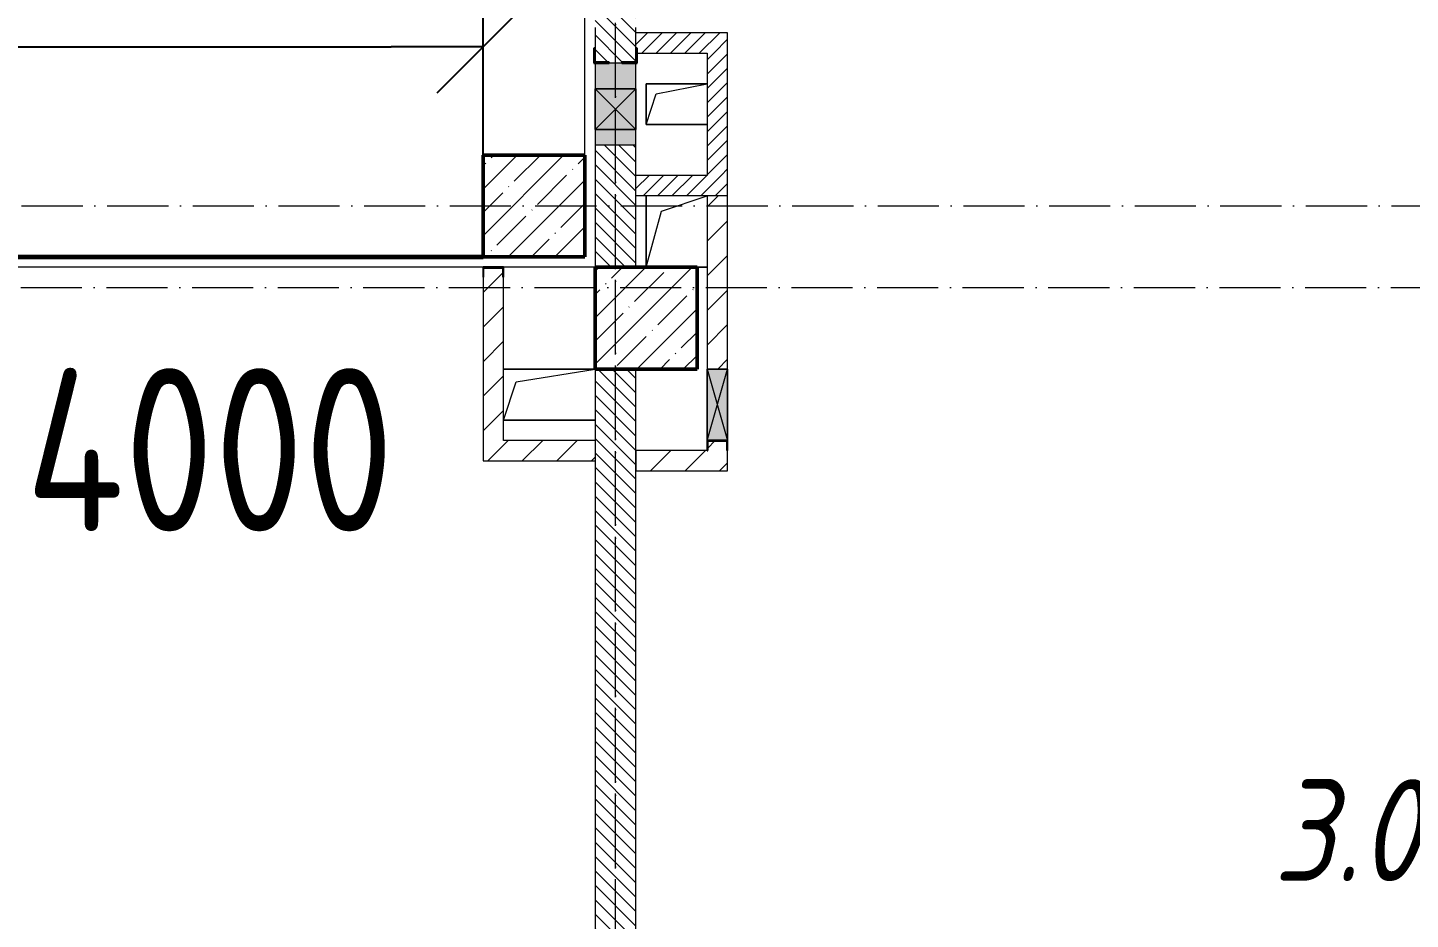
# Model space of a CAD drawing. Header units: millimetres. Extents: x 2294 to 908349, y -83289 to 219220.
# Drawn here: x 256049 to 262834, y 45756 to 50131 of the extents above; entities that cross this region are included whole.
import ezdxf

# ---------------------------------------------------------------- set-up
doc = ezdxf.new("R2010")
doc.units = ezdxf.units.MM
doc.linetypes.add('50_200_ШТРИХ_1Т_ш5_п1_п1_', pattern=[700, 500, -100, 0, -100])
for name, color, linetype, lineweight in [('A-DETL-GENF-OTLN', 7, 'Continuous', 9), ('A-FLOR-____-OTLN', 7, 'Continuous', 9), ('A-GENM-____-MCUT', 7, 'Continuous', 25), ('A-GENM-____-OTLN', 7, 'Continuous', 9), ('A-GENM-____-OTLN-1', 7, 'Continuous', 25), ('A-GLAZ-____-OTLN', 7, 'Continuous', 9), ('A-WALL-____-MCUT', 7, 'Continuous', 13), ('A-WALL-____-MCUT-3', 7, 'Continuous', 9), ('A-WALL-____-PATT-1', 7, 'Continuous', 9), ('A-WALL-FNSH-MCUT-1', 7, 'Continuous', 9), ('S-COLS-____-MCUT', 7, 'Continuous', 50), ('S-COLS-____-OTLN', 7, 'Continuous', 9), ('S-GRID-____-OTLN-1', 7, '50_200_ШТРИХ_1Т_ш5_п1_п1_', 9), ('Марки помещений', 7, 'Continuous', 9)]:
    doc.layers.add(name, color=color, linetype=linetype, lineweight=lineweight)
doc.styles.add('ISOCPEUR_I_2', font='isocpeui.ttf', dxfattribs={"width": 0.85, "height": 2.3})
doc.styles.get("Standard").update_dxf_attribs({"font": 'arial.ttf'})
doc.styles.add('СПДС', font='isocpeur.ttf', dxfattribs={"width": 0.9})
doc.dimstyles.new('Размера А3', dxfattribs={"dimtxt": 800, "dimasz": 450, "dimexe": 350, "dimexo": 100, "dimgap": 200, "dimtad": 1, "dimdec": 0, "dimrnd": 10, "dimzin": 0, "dimdsep": 46, "dimtxsty": 'СПДС', "dimblk": 'ARROWHEAD_6', "dimcen": 1, "dimclrd": 5, "dimclre": 5, "dimclrt": 5, "dimazin": 0, "dimtfac": 1, "dimtdec": 0, "dimtmove": 2, "dimatfit": 3, "dimfxl": 1, "dimtolj": 1, "dimtzin": 0, "dimarcsym": 0})
pattern_1 = [(135, (165583.507, 6025.276), (-35.35534, -35.35534), [])]
pattern_2 = [(45, (-93500, -42681.04), (-114.04925, 114.04925), []), (45, (-93385.95, -42681.04), (-114.04925, 114.04925), [201.613, -40.323, 3.353, -36.97])]
pattern_3 = [(45, (-92950, -43231.04), (-114.04925, 114.04925), []), (45, (-92835.95, -43231.04), (-114.04925, 114.04925), [201.613, -40.323, 3.353, -36.97])]
pattern_4 = [(45, (165583.507, 6025.276), (-35.35534, 35.35534), [])]
pattern_5 = [(45, (165583.51, 6025.28), (-84.85281, 84.85281), [])]

# ---------------------------------------------------------------- blocks, each defined once
blk = doc.blocks.new('3osi')
at = {"layer": 'S-GRID-____-OTLN-1', "color": 251, "ltscale": 0.6, "true_color": 0x636466}
for p, q in [((258933.5, 46006.3), (258933.5, 96918.1)), ((258933.5, 1542.7), (258933.5, 55906.2)), ((240055.8, 49256.3), (269518.1, 49256.3)), ((240055.8, 49256.3), (269518.1, 49256.3)), ((232910.3, 48856.3), (269657.9, 48856.3))]:
    blk.add_line(p, q, dxfattribs=at)
blk = doc.blocks.new('BSC_Колонна _Прямоугольная - 500х500-V117-АР1_План отверстий 3 этажа в осях 1-64_Ю-ЯЯ')
at = {"layer": 'S-COLS-____-OTLN'}
h = blk.add_hatch(dxfattribs=at)
h.set_pattern_fill('FP_122', color=256, style=0, pattern_type=2)
h.set_pattern_definition(pattern_2)
h.paths.add_polyline_path([(-250, -250), (250, -250), (250, 250), (-250, 250), (-250, 12)], flags=0)
at = {"layer": 'S-COLS-____-MCUT'}
for p, q in [((250, 250), (-250, 250)), ((-250, 250), (-250, -250)), ((250, -250), (250, 250)), ((-250, -250), (250, -250))]:
    blk.add_line(p, q, dxfattribs=at)
blk = doc.blocks.new('BSC_Колонна _Прямоугольная - 500х500-V122-АР1_План отверстий 3 этажа в осях 1-64_Ю-ЯЯ')
at = {"layer": 'S-COLS-____-OTLN'}
h = blk.add_hatch(dxfattribs=at)
h.set_pattern_fill('FP_127', color=256, style=0, pattern_type=2)
h.set_pattern_definition(pattern_3)
h.paths.add_polyline_path([(-250, -250), (250, -250), (250, 250), (-250, 250)], flags=0)
at = {"layer": 'S-COLS-____-MCUT'}
for p, q in [((250, 250), (-250, 250)), ((-250, 250), (-250, -250)), ((250, -250), (250, 250)), ((-250, -250), (250, -250))]:
    blk.add_line(p, q, dxfattribs=at)
blk = doc.blocks.new('154_Фахверк_СКБ_Швеллер - Тип_100_3960-28318856-АР1_План отверстий 3 этажа в осях 1-64_Ю-ЯЯ')
at = {"layer": 'A-GENM-____-MCUT'}
for p, q in [((175, 50), (125, 50)), ((125, 50), (125, -50)), ((128, 47), (175, 47)), ((128, -47), (128, 47)), ((175, 47), (175, 50)), ((125, -50), (175, -50)), ((175, -47), (128, -47)), ((175, -50), (175, -47))]:
    blk.add_line(p, q, dxfattribs=at)
blk = doc.blocks.new('AR_Отверстие Ниша - Лючок-32403213-АР1_План отверстий 3 этажа в осях 1-64_Ю-ЯЯ')
at = {"layer": 'A-GLAZ-____-OTLN'}
h = blk.add_hatch(color=256, dxfattribs=at)
h.paths.add_polyline_path([(200, -100), (200, 100), (125, 100), (125, -100)], flags=0)
h.paths.add_polyline_path([(-75, -31), (-75, 100), (-200, 100), (-200, -100), (-75, -100)], flags=0)
for p, q in [((-75, 100), (-200, 100)), ((200, 100), (125, 100)), ((200, -100), (200, 100)), ((-200, 31), (-200, -31)), ((-200, -100), (-75, -100)), ((125, -100), (200, -100))]:
    blk.add_line(p, q, dxfattribs=at)
blk = doc.blocks.new('Фахверк_СКБ_Уголок - 200_3960-28268576-АР1_План отверстий 3 этажа в осях 1-64_Ю-ЯЯ')
at = {"layer": 'A-GENM-____-MCUT'}
for p, q in [((200, 156), (125, 156)), ((125, 156), (125, 81)), ((131, 81), (131, 150)), ((131, 150), (200, 150)), ((200, 150), (200, 156)), ((125, 81), (131, 81)), ((131, 19), (125, 19)), ((125, 19), (125, -56)), ((131, -50), (131, 19)), ((125, -56), (200, -56)), ((200, -50), (131, -50)), ((200, -56), (200, -50))]:
    blk.add_line(p, q, dxfattribs=at)
blk = doc.blocks.new('AR_Отверстие прямоугольное _в стене_ - AR_Отверстие прямоугольное _в стене__ВК-32403182-АР1_План отверстий 3 этажа в осях 1-64_Ю-ЯЯ')
at = {"layer": 'A-GLAZ-____-OTLN'}
blk.add_hatch(color=256, dxfattribs=at).paths.add_polyline_path([(100, 100), (-100, 100), (-100, -100), (100, -100)], flags=0)
at = {"layer": 'A-DETL-GENF-OTLN'}
for p, q in [((-100, -100), (-100, 100)), ((-100, 100), (100, 100)), ((100, 100), (-100, -100)), ((-100, 100), (100, -100)), ((100, 100), (-100, 100)), ((-100, 100), (-100, -100)), ((100, 100), (100, -100)), ((100, -100), (100, 100)), ((100, -100), (-100, -100)), ((-100, -100), (100, -100))]:
    blk.add_line(p, q, dxfattribs=at)
blk = doc.blocks.new('AR_Отверстие прямоугольное _в плите_ - AR_Отверстие прямоугольное _в плите_-V172-АР1_План отверстий 3 этажа в осях 1-64_Ю-ЯЯ')
at = {"layer": 'A-GENM-____-OTLN'}
for p, q in [((150, 100), (-150, 100)), ((-150, 100), (-150, -100)), ((-100, 50), (150, 100)), ((-150, -100), (-100, 50)), ((-150, -100), (150, -100))]:
    blk.add_line(p, q, dxfattribs=at)
blk = doc.blocks.new('AR_Отверстие прямоугольное _в плите_ - AR_Отверстие прямоугольное _в плите_-30552830-АР1_План отверстий 3 этажа в осях 1-64_Ю-ЯЯ')
at = {"layer": 'A-GENM-____-OTLN'}
for p, q in [((225, 125), (-225, 125)), ((-162.5, 62.5), (225, 125)), ((-225, -125), (-162.5, 62.5)), ((-225, -125), (225, -125))]:
    blk.add_line(p, q, dxfattribs=at)
blk = doc.blocks.new('AR_Отверстие прямоугольное _в плите_ - AR_Отверстие прямоугольное _в плите_-30552583-АР1_План отверстий 3 этажа в осях 1-64_Ю-ЯЯ')
at = {"layer": 'A-GENM-____-OTLN'}
for p, q in [((-150, 175), (-150, -175)), ((-75, 100), (150, 175)), ((-150, -175), (-75, 100)), ((100, -175), (150, -175))]:
    blk.add_line(p, q, dxfattribs=at)
blk = doc.blocks.new('AR_Отверстие прямоугольное _в стене_ - AR_Отверстие прямоугольное _в стене__ОВ-36947615-АР1_План отверстий 3 этажа в осях 1-64_Ю-ЯЯ')
at = {"layer": 'A-GLAZ-____-OTLN'}
blk.add_hatch(color=256, dxfattribs=at).paths.add_polyline_path([(-175, -50), (175, -50), (175, 50), (-175, 50), (-175, -47)], flags=0)
at = {"layer": 'A-DETL-GENF-OTLN'}
for p, q in [((-175, 50), (175, 50)), ((175, 50), (-175, -50)), ((-175, 50), (175, -50)), ((175, 50), (-175, 50)), ((175, 50), (175, -50)), ((175, -50), (175, 50)), ((175, -50), (-175, -50)), ((-175, -50), (175, -50))]:
    blk.add_line(p, q, dxfattribs=at)
blk = doc.blocks.new('154_Фахверк_СКБ_Швеллер - Тип_100_3960_зеркало-28515619-АР1_План отверстий 3 этажа в осях 1-64_Ю-ЯЯ')
at = {"layer": 'A-GENM-____-MCUT'}
for p, q in [((175, 50), (125, 50)), ((125, 50), (125, -50)), ((128, 47), (175, 47)), ((128, -47), (128, 47)), ((175, 47), (175, 50)), ((125, -50), (175, -50)), ((175, -47), (128, -47)), ((175, -50), (175, -47))]:
    blk.add_line(p, q, dxfattribs=at)
blk = doc.blocks.new('BSC_Колонна _Прямоугольная - 500х500-V141-АР1_План отверстий 3 этажа в осях 1-64_А-ГГ')
at = {"layer": 'S-COLS-____-OTLN'}
h = blk.add_hatch(dxfattribs=at)
h.set_pattern_fill('FP_164', color=256, style=0, pattern_type=2)
h.set_pattern_definition(pattern_2)
h.paths.add_polyline_path([(-250, -250), (250, -250), (250, 250), (-250, 250), (-250, 194.5)], flags=0)
at = {"layer": 'S-COLS-____-MCUT'}
for p, q in [((250, 250), (-250, 250)), ((-250, 250), (-250, -250)), ((250, -250), (250, 250)), ((-250, -250), (250, -250))]:
    blk.add_line(p, q, dxfattribs=at)
blk = doc.blocks.new('BSC_Колонна _Прямоугольная - 500х500-V146-АР1_План отверстий 3 этажа в осях 1-64_А-ГГ')
at = {"layer": 'S-COLS-____-OTLN'}
h = blk.add_hatch(dxfattribs=at)
h.set_pattern_fill('FP_169', color=256, style=0, pattern_type=2)
h.set_pattern_definition(pattern_3)
h.paths.add_polyline_path([(-250, -250), (250, -250), (250, 250), (-250, 250)], flags=0)
at = {"layer": 'S-COLS-____-MCUT'}
for p, q in [((250, 250), (-250, 250)), ((-250, 250), (-250, -250)), ((250, -250), (250, 250)), ((-250, -250), (250, -250))]:
    blk.add_line(p, q, dxfattribs=at)
blk = doc.blocks.new('154_Фахверк_СКБ_Швеллер - Тип_100_3960-28318856-АР1_План отверстий 3 этажа в осях 1-64_А-ГГ')
at = {"layer": 'A-GENM-____-MCUT'}
for p, q in [((175, 50), (125, 50)), ((125, 50), (125, -50)), ((128, 47), (175, 47)), ((128, -47), (128, 47)), ((175, 47), (175, 50)), ((125, -50), (175, -50)), ((175, -47), (128, -47)), ((175, -50), (175, -47))]:
    blk.add_line(p, q, dxfattribs=at)
blk = doc.blocks.new('AR_Отверстие Ниша - Лючок-32403213-АР1_План отверстий 3 этажа в осях 1-64_А-ГГ')
at = {"layer": 'A-GLAZ-____-OTLN'}
h = blk.add_hatch(color=256, dxfattribs=at)
h.paths.add_polyline_path([(200, -100), (200, 100), (125, 100), (125, -100)], flags=0)
h.paths.add_polyline_path([(-75, -100), (-75, 100), (-200, 100), (-200, -100)], flags=0)
for p, q in [((-75, 100), (-200, 100)), ((200, 100), (125, 100)), ((200, -100), (200, 100)), ((-200, 31), (-200, -31)), ((-200, -100), (-75, -100)), ((125, -100), (200, -100))]:
    blk.add_line(p, q, dxfattribs=at)
blk = doc.blocks.new('Фахверк_СКБ_Уголок - 200_3960-28268576-АР1_План отверстий 3 этажа в осях 1-64_А-ГГ')
at = {"layer": 'A-GENM-____-MCUT'}
for p, q in [((200, 156), (125, 156)), ((125, 156), (125, 81)), ((131, 81), (131, 150)), ((131, 150), (200, 150)), ((200, 150), (200, 156)), ((125, 81), (131, 81)), ((131, 19), (125, 19)), ((125, 19), (125, -56)), ((131, -50), (131, 19)), ((125, -56), (200, -56)), ((200, -50), (131, -50)), ((200, -56), (200, -50))]:
    blk.add_line(p, q, dxfattribs=at)
blk = doc.blocks.new('AR_Отверстие прямоугольное _в стене_ - AR_Отверстие прямоугольное _в стене__ВК-32403182-АР1_План отверстий 3 этажа в осях 1-64_А-ГГ')
at = {"layer": 'A-GLAZ-____-OTLN'}
blk.add_hatch(color=256, dxfattribs=at).paths.add_polyline_path([(100, 100), (-100, 100), (-100, -100), (100, -100)], flags=0)
at = {"layer": 'A-DETL-GENF-OTLN'}
for p, q in [((-100, -100), (-100, 100)), ((-100, 100), (100, 100)), ((100, 100), (-100, -100)), ((-100, 100), (100, -100)), ((100, 100), (-100, 100)), ((-100, 100), (-100, -100)), ((100, 100), (100, -100)), ((100, -100), (100, 100)), ((100, -100), (-100, -100)), ((-100, -100), (100, -100))]:
    blk.add_line(p, q, dxfattribs=at)
blk = doc.blocks.new('AR_Отверстие прямоугольное _в плите_ - AR_Отверстие прямоугольное _в плите_-30423629-АР1_План отверстий 3 этажа в осях 1-64_А-ГГ')
at = {"layer": 'A-GENM-____-OTLN'}
for p, q in [((150, 100), (-150, 100)), ((-150, 100), (-150, -100)), ((-100, 50), (150, 100)), ((-150, -100), (-100, 50)), ((-150, -100), (150, -100))]:
    blk.add_line(p, q, dxfattribs=at)
blk = doc.blocks.new('AR_Отверстие прямоугольное _в плите_ - AR_Отверстие прямоугольное _в плите_-30552830-АР1_План отверстий 3 этажа в осях 1-64_А-ГГ')
at = {"layer": 'A-GENM-____-OTLN'}
for p, q in [((225, 125), (-225, 125)), ((-162.5, 62.5), (225, 125)), ((-225, -125), (-162.5, 62.5)), ((-225, -125), (225, -125))]:
    blk.add_line(p, q, dxfattribs=at)
blk = doc.blocks.new('AR_Отверстие прямоугольное _в плите_ - AR_Отверстие прямоугольное _в плите_-30552583-АР1_План отверстий 3 этажа в осях 1-64_А-ГГ')
at = {"layer": 'A-GENM-____-OTLN'}
for p, q in [((-150, 175), (-150, -175)), ((-75, 100), (150, 175)), ((-150, -175), (-75, 100)), ((100, -175), (150, -175))]:
    blk.add_line(p, q, dxfattribs=at)
blk = doc.blocks.new('AR_Отверстие прямоугольное _в стене_ - AR_Отверстие прямоугольное _в стене__ОВ-36947615-АР1_План отверстий 3 этажа в осях 1-64_А-ГГ')
at = {"layer": 'A-GLAZ-____-OTLN'}
blk.add_hatch(color=256, dxfattribs=at).paths.add_polyline_path([(-175, -50), (175, -50), (175, 50), (-175, 50), (-175, -47)], flags=0)
at = {"layer": 'A-DETL-GENF-OTLN'}
for p, q in [((-175, 50), (175, 50)), ((175, 50), (-175, -50)), ((-175, 50), (175, -50)), ((175, 50), (-175, 50)), ((175, 50), (175, -50)), ((175, -50), (175, 50)), ((175, -50), (-175, -50)), ((-175, -50), (175, -50))]:
    blk.add_line(p, q, dxfattribs=at)
blk = doc.blocks.new('154_Фахверк_СКБ_Швеллер - Тип_100_3960_зеркало-28515619-АР1_План отверстий 3 этажа в осях 1-64_А-ГГ')
at = {"layer": 'A-GENM-____-MCUT'}
for p, q in [((175, 50), (125, 50)), ((125, 50), (125, -50)), ((128, 47), (175, 47)), ((128, -47), (128, 47)), ((175, 47), (175, 50)), ((125, -50), (175, -50)), ((175, -47), (128, -47)), ((175, -50), (175, -47))]:
    blk.add_line(p, q, dxfattribs=at)
blk = doc.blocks.new('3floor')
at = {"layer": 'A-WALL-____-PATT-1'}
h = blk.add_hatch(dxfattribs=at)
h.set_pattern_fill('FP_9', color=256, style=0, pattern_type=2)
h.set_pattern_definition(pattern_1)
h.paths.add_polyline_path([(258833.5, 48956.3), (259033.5, 48956.3), (259033.5, 49556.3), (258833.5, 49556.3), (258833.5, 49525.6)], flags=0)
h.paths.add_polyline_path([(258902.5, 49956.3), (258964.5, 49956.3), (258964.5, 49962.3), (259033.5, 49962.3), (259032.5, 50200.3), (258964.5, 50200.3), (258964.5, 50206.3), (258902.5, 50206.3), (258902.5, 50200.3), (258833.5, 50200.3), (258833.5, 49962.3), (258902.5, 49962.3)], flags=0)
h.paths.add_polyline_path([(258902.5, 51906.3), (258964.5, 51906.3), (258964.5, 51912.3), (259033.5, 51912.3), (259033.5, 52306.3), (258833.5, 52306.3), (258833.5, 51912.3), (258902.5, 51912.3)], flags=0)
h = blk.add_hatch(dxfattribs=at)
h.set_pattern_fill('FP_6', color=256, style=0, pattern_type=2)
h.set_pattern_definition(pattern_1)
h.paths.add_polyline_path([(258833.5, 48956.3), (259033.5, 48956.3), (259033.5, 49556.3), (258833.5, 49556.3)], flags=0)
h.paths.add_polyline_path([(258964.5, 49956.3), (258964.5, 49962.3), (259033.5, 49962.3), (259032.5, 50200.3), (258964.5, 50200.3), (258964.5, 50206.3), (258902.5, 50206.3), (258902.5, 50200.3), (258833.5, 50200.3), (258833.5, 49962.3), (258902.5, 49962.3), (258902.5, 49956.3)], flags=0)
h.paths.add_polyline_path([(258964.5, 51906.3), (258964.5, 51912.3), (259033.5, 51912.3), (259033.5, 52306.3), (258833.5, 52306.3), (258833.5, 51912.3), (258902.5, 51912.3), (258902.5, 51906.3)], flags=0)
h = blk.add_hatch(dxfattribs=at)
h.set_pattern_fill('FP_8', color=256, style=0, pattern_type=2)
h.set_pattern_definition(pattern_4)
h.paths.add_polyline_path([(259483.5, 50006.3), (259483.5, 50106.3), (259033.5, 50106.3), (259033.5, 50031.3), (259039.5, 50031.3), (259039.5, 50006.3), (259383.5, 50006.3)], flags=0)
h = blk.add_hatch(dxfattribs=at)
h.set_pattern_fill('FP_5', color=256, style=0, pattern_type=2)
h.set_pattern_definition(pattern_4)
h.paths.add_polyline_path([(259483.5, 50006.3), (259483.5, 50106.3), (259033.5, 50106.3), (259033.5, 50031.3), (259039.5, 50031.3), (259039.5, 50006.3), (259383.5, 50006.3)], flags=0)
h = blk.add_hatch(dxfattribs=at)
h.set_pattern_fill('FP_8', color=256, style=0, pattern_type=2)
h.set_pattern_definition(pattern_4)
h.paths.add_polyline_path([(259483.5, 49406.3), (259483.5, 50006.3), (259383.5, 50006.3), (259383.5, 49406.3)], flags=0)
h = blk.add_hatch(dxfattribs=at)
h.set_pattern_fill('FP_5', color=256, style=0, pattern_type=2)
h.set_pattern_definition(pattern_4)
h.paths.add_polyline_path([(259483.5, 49406.3), (259483.5, 50006.3), (259383.5, 50006.3), (259383.5, 49406.3)], flags=0)
h = blk.add_hatch(dxfattribs=at)
h.set_pattern_fill('FP_8', color=256, style=0, pattern_type=2)
h.set_pattern_definition(pattern_4)
h.paths.add_polyline_path([(259483.5, 49306.3), (259483.5, 49406.3), (259033.5, 49406.3), (259033.5, 49306.3), (259245.1, 49306.3)], flags=0)
h = blk.add_hatch(dxfattribs=at)
h.set_pattern_fill('FP_5', color=256, style=0, pattern_type=2)
h.set_pattern_definition(pattern_4)
h.paths.add_polyline_path([(259483.5, 49306.3), (259483.5, 49406.3), (259033.5, 49406.3), (259033.5, 49306.3), (259245.4, 49306.3)], flags=0)
h = blk.add_hatch(dxfattribs=at)
h.set_pattern_fill('FP_7', color=256, style=0, pattern_type=2)
h.set_pattern_definition(pattern_5)
h.paths.add_polyline_path([(259433.5, 48056.3), (259480.5, 48056.3), (259480.5, 48103.3), (259386.5, 48103.3), (259386.5, 48056.3)], flags=0)
h.paths.add_polyline_path([(259383.5, 48456.3), (259483.5, 48456.3), (259483.5, 49306.3), (259383.5, 49306.3)], flags=0)
h = blk.add_hatch(dxfattribs=at)
h.set_pattern_fill('FP_4', color=256, style=0, pattern_type=2)
h.set_pattern_definition(pattern_5)
h.paths.add_polyline_path([(259433.5, 48056.3), (259480.5, 48056.3), (259480.5, 48103.3), (259386.5, 48103.3), (259386.5, 48056.3)], flags=0)
h.paths.add_polyline_path([(259383.5, 48456.3), (259483.5, 48456.3), (259483.5, 49306.3), (259383.5, 49306.3)], flags=0)
h = blk.add_hatch(dxfattribs=at)
h.set_pattern_fill('FP_7', color=256, style=0, pattern_type=2)
h.set_pattern_definition(pattern_5)
h.paths.add_polyline_path([(258383.5, 48006.3), (258383.5, 48906.3), (258380.5, 48906.3), (258380.5, 48953.3), (258286.5, 48953.3), (258286.5, 48906.3), (258283.5, 48906.3), (258283.5, 48006.3)], flags=0)
h = blk.add_hatch(dxfattribs=at)
h.set_pattern_fill('FP_4', color=256, style=0, pattern_type=2)
h.set_pattern_definition(pattern_5)
h.paths.add_polyline_path([(258283.5, 48006.3), (258383.5, 48006.3), (258383.5, 48906.3), (258380.5, 48906.3), (258380.5, 48953.3), (258286.5, 48953.3), (258286.5, 48906.3), (258283.5, 48906.3), (258283.5, 48040.8)], flags=0)
h = blk.add_hatch(dxfattribs=at)
h.set_pattern_fill('FP_6', color=256, style=0, pattern_type=2)
h.set_pattern_definition(pattern_1)
h.paths.add_polyline_path([(259033.5, 43606.3), (259033.5, 44031.3), (258833.5, 44031.3), (258833.5, 43606.3)], flags=0)
h.paths.add_polyline_path([(259033.5, 44531.3), (259033.5, 48456.3), (258833.5, 48456.3), (258833.5, 44531.3)], flags=0)
h = blk.add_hatch(dxfattribs=at)
h.set_pattern_fill('FP_7', color=256, style=0, pattern_type=2)
h.set_pattern_definition(pattern_5)
h.paths.add_polyline_path([(258833.5, 48006.3), (258833.5, 48106.3), (258383.5, 48106.3), (258383.5, 48006.3)], flags=0)
h = blk.add_hatch(dxfattribs=at)
h.set_pattern_fill('FP_4', color=256, style=0, pattern_type=2)
h.set_pattern_definition(pattern_5)
h.paths.add_polyline_path([(258833.5, 48006.3), (258833.5, 48106.3), (258383.5, 48106.3), (258383.5, 48006.3)], flags=0)
h = blk.add_hatch(dxfattribs=at)
h.set_pattern_fill('FP_7', color=256, style=0, pattern_type=2)
h.set_pattern_definition(pattern_5)
h.paths.add_polyline_path([(259033.5, 47956.3), (259483.5, 47956.3), (259483.5, 48056.3), (259033.5, 48056.3)], flags=0)
h = blk.add_hatch(dxfattribs=at)
h.set_pattern_fill('FP_4', color=256, style=0, pattern_type=2)
h.set_pattern_definition(pattern_5)
h.paths.add_polyline_path([(259033.5, 47956.3), (259483.5, 47956.3), (259483.5, 48056.3), (259033.5, 48056.3), (259033.5, 48040.8)], flags=0)
at = {"layer": 'A-FLOR-____-OTLN'}
for p, q in [((258783.5, 49506.3), (258783.5, 52856.3)), ((258783.5, 49506.3), (258783.5, 52856.3)), ((259083.5, 49856.3), (259383.5, 49856.3)), ((259083.5, 49656.3), (259083.5, 49856.3)), ((259083.5, 49856.3), (259383.5, 49856.3)), ((259083.5, 49656.3), (259083.5, 49856.3)), ((259383.5, 49656.3), (259083.5, 49656.3)), ((259383.5, 49656.3), (259083.5, 49656.3)), ((259083.5, 48956.3), (259083.5, 49306.3)), ((259083.5, 48956.3), (259083.5, 49306.3)), ((254833.5, 49006.3), (258283.5, 49006.3)), ((254833.5, 49006.3), (258283.5, 49006.3)), ((258283.5, 48956.3), (254833.5, 48956.3)), ((258283.5, 48956.3), (254833.5, 48956.3)), ((258833.5, 48956.3), (258383.5, 48956.3)), ((258833.5, 48956.3), (258383.5, 48956.3)), ((259383.5, 48956.3), (259333.5, 48956.3)), ((259383.5, 48956.3), (259333.5, 48956.3)), ((258383.5, 48456.3), (258833.5, 48456.3)), ((258383.5, 48456.3), (258833.5, 48456.3)), ((258833.5, 48206.3), (258383.5, 48206.3)), ((258833.5, 48206.3), (258383.5, 48206.3))]:
    blk.add_line(p, q, dxfattribs=at)
at = {"layer": 'A-WALL-____-MCUT'}
for p, q in [((258833.5, 50131.3), (258833.5, 50031.3)), ((259033.5, 50031.3), (259033.5, 50131.3)), ((258833.5, 49556.3), (258833.5, 48956.3)), ((259033.5, 48956.3), (259033.5, 49556.3))]:
    blk.add_line(p, q, dxfattribs=at)
at = {"layer": 'A-WALL-____-MCUT-3'}
for p, q in [((258833.5, 50131.3), (258833.5, 50031.3)), ((259033.5, 50031.3), (259033.5, 50131.3)), ((258833.5, 49556.3), (258833.5, 48956.3)), ((259033.5, 48956.3), (259033.5, 49556.3)), ((258833.5, 48456.3), (258833.5, 44531.3)), ((259033.5, 44531.3), (259033.5, 48456.3))]:
    blk.add_line(p, q, dxfattribs=at)
at = {"layer": 'A-WALL-FNSH-MCUT-1'}
for p, q in [((259483.5, 50106.3), (259033.5, 50106.3)), ((259483.5, 50106.3), (259033.5, 50106.3)), ((259483.5, 48456.3), (259483.5, 50106.3)), ((259483.5, 48456.3), (259483.5, 50106.3)), ((259039.5, 50006.3), (259383.5, 50006.3)), ((259039.5, 50006.3), (259383.5, 50006.3)), ((259383.5, 50006.3), (259383.5, 49406.3)), ((259383.5, 50006.3), (259383.5, 49406.3)), ((259383.5, 49406.3), (259033.5, 49406.3)), ((259383.5, 49406.3), (259033.5, 49406.3)), ((259483.5, 49306.3), (259033.5, 49306.3)), ((259483.5, 49306.3), (259033.5, 49306.3)), ((259383.5, 49306.3), (259383.5, 48456.3)), ((259383.5, 49306.3), (259383.5, 48456.3)), ((258283.5, 48906.3), (258283.5, 48006.3)), ((258283.5, 48906.3), (258283.5, 48006.3)), ((258383.5, 48106.3), (258383.5, 48906.3)), ((258383.5, 48106.3), (258383.5, 48906.3)), ((258833.5, 48106.3), (258383.5, 48106.3)), ((258833.5, 48106.3), (258383.5, 48106.3)), ((259383.5, 48056.3), (259033.5, 48056.3)), ((259383.5, 48056.3), (259033.5, 48056.3)), ((259033.5, 48056.3), (259033.5, 47956.3)), ((259483.5, 47956.3), (259483.5, 48056.3)), ((259483.5, 47956.3), (259483.5, 48056.3)), ((258283.5, 48006.3), (258833.5, 48006.3)), ((258283.5, 48006.3), (258833.5, 48006.3)), ((259033.5, 47956.3), (259483.5, 47956.3)), ((259033.5, 47956.3), (259483.5, 47956.3))]:
    blk.add_line(p, q, dxfattribs=at)
at = {"layer": 'A-GENM-____-OTLN'}
for name, p in [('AR_Отверстие прямоугольное _в плите_ - AR_Отверстие прямоугольное _в плите_-V172-АР1_План отверстий 3 этажа в осях 1-64_Ю-ЯЯ', (259233.5, 49756.3)), ('AR_Отверстие прямоугольное _в плите_ - AR_Отверстие прямоугольное _в плите_-30423629-АР1_План отверстий 3 этажа в осях 1-64_А-ГГ', (259233.5, 49756.3)), ('AR_Отверстие прямоугольное _в плите_ - AR_Отверстие прямоугольное _в плите_-30552583-АР1_План отверстий 3 этажа в осях 1-64_Ю-ЯЯ', (259233.5, 49131.3)), ('AR_Отверстие прямоугольное _в плите_ - AR_Отверстие прямоугольное _в плите_-30552583-АР1_План отверстий 3 этажа в осях 1-64_А-ГГ', (259233.5, 49131.3)), ('AR_Отверстие прямоугольное _в плите_ - AR_Отверстие прямоугольное _в плите_-30552830-АР1_План отверстий 3 этажа в осях 1-64_Ю-ЯЯ', (258608.5, 48331.3)), ('AR_Отверстие прямоугольное _в плите_ - AR_Отверстие прямоугольное _в плите_-30552830-АР1_План отверстий 3 этажа в осях 1-64_А-ГГ', (258608.5, 48331.3))]:
    blk.add_blockref(name, p, dxfattribs=at)
at = {"layer": 'A-GENM-____-OTLN-1'}
for name, p, rotation in [('Фахверк_СКБ_Уголок - 200_3960-28268576-АР1_План отверстий 3 этажа в осях 1-64_Ю-ЯЯ', (258983.5, 49831.3), 89.9999999999999), ('Фахверк_СКБ_Уголок - 200_3960-28268576-АР1_План отверстий 3 этажа в осях 1-64_А-ГГ', (258983.5, 49831.3), 89.9999999999999), ('154_Фахверк_СКБ_Швеллер - Тип_100_3960-28318856-АР1_План отверстий 3 этажа в осях 1-64_Ю-ЯЯ', (258333.5, 49081.3), 270), ('154_Фахверк_СКБ_Швеллер - Тип_100_3960-28318856-АР1_План отверстий 3 этажа в осях 1-64_А-ГГ', (258333.5, 49081.3), 270), ('154_Фахверк_СКБ_Швеллер - Тип_100_3960_зеркало-28515619-АР1_План отверстий 3 этажа в осях 1-64_Ю-ЯЯ', (259433.5, 48231.3), 269.9999999999966), ('154_Фахверк_СКБ_Швеллер - Тип_100_3960_зеркало-28515619-АР1_План отверстий 3 этажа в осях 1-64_А-ГГ', (259433.5, 48231.3), 269.9999999999966)]:
    blk.add_blockref(name, p, dxfattribs=dict(at, rotation=rotation))
at = {"layer": 'A-GLAZ-____-OTLN'}
for name, p, rotation in [('AR_Отверстие Ниша - Лючок-32403213-АР1_План отверстий 3 этажа в осях 1-64_Ю-ЯЯ', (258933.5, 49756.3), 269.9999999999999), ('AR_Отверстие Ниша - Лючок-32403213-АР1_План отверстий 3 этажа в осях 1-64_А-ГГ', (258933.5, 49756.3), 269.9999999999999), ('AR_Отверстие прямоугольное _в стене_ - AR_Отверстие прямоугольное _в стене__ВК-32403182-АР1_План отверстий 3 этажа в осях 1-64_Ю-ЯЯ', (258933.5, 49731.3), 269.9999999999999), ('AR_Отверстие прямоугольное _в стене_ - AR_Отверстие прямоугольное _в стене__ВК-32403182-АР1_План отверстий 3 этажа в осях 1-64_А-ГГ', (258933.5, 49731.3), 269.9999999999999), ('AR_Отверстие прямоугольное _в стене_ - AR_Отверстие прямоугольное _в стене__ОВ-36947615-АР1_План отверстий 3 этажа в осях 1-64_Ю-ЯЯ', (259433.5, 48281.3), 89.99999999999659), ('AR_Отверстие прямоугольное _в стене_ - AR_Отверстие прямоугольное _в стене__ОВ-36947615-АР1_План отверстий 3 этажа в осях 1-64_А-ГГ', (259433.5, 48281.3), 89.99999999999659)]:
    blk.add_blockref(name, p, dxfattribs=dict(at, rotation=rotation))
at = {"layer": 'S-COLS-____-OTLN'}
for name, p in [('BSC_Колонна _Прямоугольная - 500х500-V122-АР1_План отверстий 3 этажа в осях 1-64_Ю-ЯЯ', (258533.5, 49256.3)), ('BSC_Колонна _Прямоугольная - 500х500-V146-АР1_План отверстий 3 этажа в осях 1-64_А-ГГ', (258533.5, 49256.3)), ('BSC_Колонна _Прямоугольная - 500х500-V117-АР1_План отверстий 3 этажа в осях 1-64_Ю-ЯЯ', (259083.5, 48706.3)), ('BSC_Колонна _Прямоугольная - 500х500-V141-АР1_План отверстий 3 этажа в осях 1-64_А-ГГ', (259083.5, 48706.3))]:
    blk.add_blockref(name, p, dxfattribs=at)
at = {"layer": 'Марки помещений', "insert": (262161.3, 46444), "char_height": 500, "width": 785.654, "attachment_point": 1, "style": 'ISOCPEUR_I_2'}
blk.add_mtext('3.027', dxfattribs=at)
blk = doc.blocks.new('ARROWHEAD_6')
at = {"color": 0, "linetype": 'Continuous'}
for p, q in [((-0.5, -0.5), (0.5, 0.5)), ((0, 0), (-1, 0))]:
    blk.add_line(p, q, dxfattribs=at)
blk = doc.blocks.new('*D2452')
at = {"color": 5, "lineweight": -2, "transparency": 16777216}
for p, q in [((254833.5, 49106.3), (254833.5, 50387)), ((258283.5, 49106.3), (258283.5, 50387)), ((255283.5, 50037), (257833.5, 50037))]:
    blk.add_line(p, q, dxfattribs=at)
at = {"layer": 'Defpoints', "color": 0, "transparency": 16777216}
for p in [(258283.5, 50037), (254833.5, 49006.3), (258283.5, 49006.3)]:
    blk.add_point(p, dxfattribs=at)
at = {"color": 5, "lineweight": -2, "transparency": 16777216, "xscale": 450, "yscale": 450, "zscale": 450, "rotation": 180}
blk.add_blockref('ARROWHEAD_6', (254833.5, 50037), dxfattribs=at)
at = {"color": 5, "lineweight": -2, "transparency": 16777216, "xscale": 450, "yscale": 450, "zscale": 450}
blk.add_blockref('ARROWHEAD_6', (258283.5, 50037), dxfattribs=at)
at = {"color": 5, "transparency": 16777216, "insert": (256558.5, 50637), "char_height": 800, "attachment_point": 5, "style": 'СПДС'}
blk.add_mtext('\\A1;3450', dxfattribs=at)

msp = doc.modelspace()

# ---------------------------------------------------------------- linework, layer by layer
at = {"color": 1, "lineweight": 60}
msp.add_lwpolyline([(254833.5, 49006.3), (258283.5, 49006.3)], dxfattribs=at)

# ---------------------------------------------------------------- block references
for name in ['3osi', '3floor']:
    msp.add_blockref(name, (0, 0))

# ---------------------------------------------------------------- texts
at = {"color": 5, "insert": (255125.4, 48460.3), "char_height": 800, "attachment_point": 1}
msp.add_mtext_dynamic_manual_height_columns('{\\fГОСТ тип А|b0|i0|c0|p34;h=4000}', width=4795.892, gutter_width=1772.3, heights=[982.9], dxfattribs=at)

# ---------------------------------------------------------------- dimensions: what is measured, and where the dimension line sits
at = {"color": 5}
dim = msp.add_linear_dim(base=(258283.5, 50037), p1=(254833.5, 49006.3), p2=(258283.5, 49006.3), dimstyle='Размера А3', dxfattribs=at)
dim.commit()
dim.dimension.update_dxf_attribs({"geometry": '*D2452', "text_midpoint": (256558.5, 50637)})

doc.saveas('drawing.dxf')
